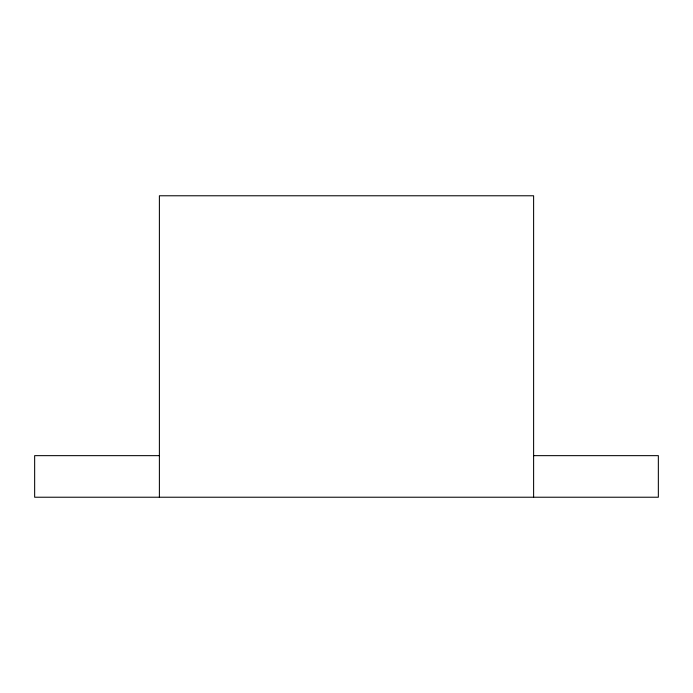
<?xml version="1.0" encoding="UTF-8"?>
<svg xmlns="http://www.w3.org/2000/svg" width="693" height="693" viewBox="0 0 693 693"><rect width="100%" height="100%" fill="white"/><g stroke="black" fill="none" stroke-linecap="round" stroke-linejoin="round"><path stroke-width="1.04" d="M159.39 455.647L34.65 455.647L34.65 497.227L658.35 497.227L658.35 455.647L533.61 455.647M533.61 497.227L533.61 195.772L159.39 195.772L159.39 497.227"/></g></svg>
